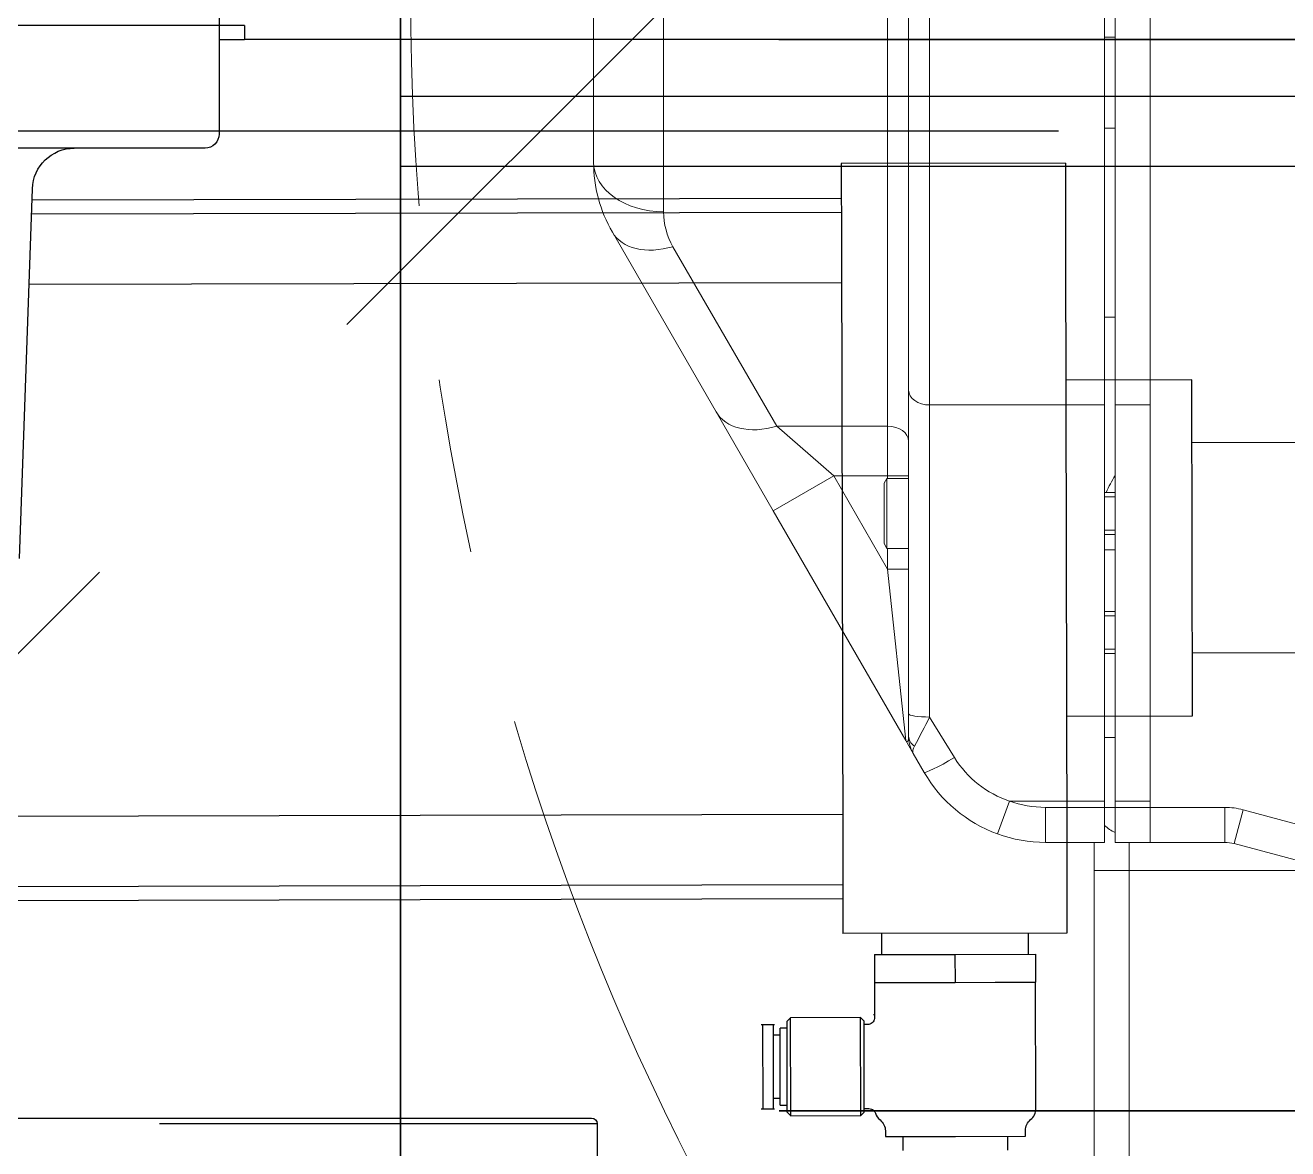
# Model space of a CAD drawing. Header units: millimetres. Extents: x 10462777 to 22643323, y 453826 to 1389191.
# Drawn here: x 11298918.1 to 11299098.4, y 596716.4 to 596876.8 of the extents above; entities that cross this region are included whole.
import ezdxf

# ---------------------------------------------------------------- set-up
doc = ezdxf.new("R2010")
doc.units = ezdxf.units.MM
doc.header["$LTSCALE"] = 200
doc.header["$MEASUREMENT"] = 0
for name, pattern in [('CENTER', [2, 1.25, -0.25, 0.25, -0.25]), ('CENTER2', [1.125, 0.75, -0.125, 0.125, -0.125]), ('DASHED', [3.5, 2, -1.5]), ('PHANTOM', [2.5, 1.25, -0.25, 0.25, -0.25, 0.25, -0.25])]:
    doc.linetypes.add(name, pattern=pattern)
doc.layers.get('0').update_dxf_attribs({"linetype": 'CONTINUOUS'})
for name, color, linetype in [('1', 1, 'CENTER'), ('2', 2, 'CONTINUOUS'), ('205', 4, 'CONTINUOUS'), ('DV1_DEFAULT', 7, 'CONTINUOUS')]:
    doc.layers.add(name, color=color, linetype=linetype)
doc.layers.add('LAYOUT', color=8, linetype='CONTINUOUS', lineweight=25)
doc.layers.add('TOP$23', color=7, linetype='CONTINUOUS', true_color=0xffffff)

# ---------------------------------------------------------------- blocks, each defined once
blk = doc.blocks.new('r710ic')
at = {"layer": 'DV1_DEFAULT', "color": 7, "linetype": 'Continuous', "lineweight": 0}
for p, q in [((272017.53, 104574.13), (272076.72, 104574.13)), ((271981.87, 104556.64), (272007.53, 104571.45)), ((272069.65, 104564.13), (272010.45, 104564.13)), ((272005.45, 104562.79), (271979.8, 104547.98)), ((271967.73, 104548.47), (271981.87, 104556.64)), ((271934.92, 104529.53), (271967.73, 104548.47)), ((271967.73, 104548.47), (271972.73, 104539.81)), ((271979.8, 104547.98), (271972.73, 104539.81)), ((271979.8, 104547.98), (271979.8, 104532.13)), ((271972.73, 104539.81), (271959.42, 104532.13)), ((271972.73, 104532.13), (271972.73, 104539.81)), ((271934.92, 104529.53), (271959.42, 104532.13)), ((271959.42, 104532.13), (271962.37, 104532.13)), ((271959.42, 104532.13), (271959.42, 104529.13)), ((271963.06, 104532.63), (271962.37, 104532.23)), ((271972.37, 104532.23), (271962.37, 104532.23)), ((271962.37, 104532.23), (271962.37, 104529.13)), ((271963.06, 104532.63), (271971.68, 104532.63)), ((271972.37, 104532.23), (271971.68, 104532.63)), ((271972.37, 104529.13), (271972.37, 104532.23)), ((271972.37, 104532.13), (271972.73, 104532.13)), ((271972.73, 104532.13), (271979.8, 104532.13)), ((271972.73, 104532.13), (271972.73, 104529.13)), ((271979.8, 104532.13), (272058.38, 104532.13)), ((271933.06, 104528.46), (271934.92, 104529.53)), ((271930.37, 104526.9), (271933.06, 104528.46)), ((271935.56, 104529.13), (271938.73, 104529.13)), ((271938.73, 104529.13), (271984.97, 104529.13)), ((271984.97, 104529.13), (272069.57, 104529.13)), ((271938.28, 104526.13), (271932.48, 104522.57)), ((271982.85, 104526.13), (271938.28, 104526.13)), ((272067.45, 104526.13), (271982.85, 104526.13)), ((271982.85, 104526.13), (271982.85, 104501.13)), ((271926.28, 104514.73), (271921.58, 104516.44)), ((271926.28, 104501.13), (271926.28, 104514.73)), ((271925.37, 104509.58), (271920.37, 104509.58)), ((271920.37, 104501.13), (271920.37, 104509.58)), ((271925.37, 104509.58), (271925.37, 104501.13)), ((271865.44, 104502.63), (271916.37, 104502.63)), ((271916.37, 104497.63), (271916.37, 104502.63)), ((271916.37, 104502.63), (271920.37, 104502.63)), ((271925.37, 104501.13), (271920.37, 104501.13)), ((271925.37, 104501.13), (271925.37, 104499.63)), ((271925.37, 104501.13), (271926.28, 104501.13)), ((271982.85, 104501.13), (271926.28, 104501.13)), ((271935.37, 104499.63), (271935.37, 104501.13)), ((271947.37, 104501.13), (271947.37, 104499.63)), ((271947.98, 104499.63), (271947.98, 104501.13)), ((271952.75, 104499.63), (271952.75, 104501.13)), ((271953.37, 104499.63), (271953.37, 104501.13)), ((271962.15, 104499.63), (271962.15, 104501.13)), ((271964.37, 104501.13), (271964.37, 104499.63)), ((271964.98, 104499.63), (271964.98, 104501.13)), ((271969.75, 104499.63), (271969.75, 104501.13)), ((271970.37, 104499.63), (271970.37, 104501.13)), ((271982.85, 104501.13), (272103.33, 104501.13)), ((271995.37, 104499.63), (271995.37, 104501.13)), ((272022.37, 104499.63), (272022.37, 104501.13)), ((272035.37, 104501.13), (272035.37, 104499.63)), ((271920.37, 104494.63), (271920.37, 104499.63)), ((271920.37, 104499.63), (271925.37, 104499.63)), ((271925.37, 104499.63), (271925.37, 104494.63)), ((271925.37, 104499.63), (271926.28, 104499.63)), ((271926.28, 104494.63), (271926.28, 104499.63)), ((271926.28, 104499.63), (271982.85, 104499.63)), ((271982.85, 104499.63), (271982.85, 104494.63)), ((272103.33, 104499.63), (271982.85, 104499.63)), ((271916.37, 104497.63), (271865.44, 104497.63)), ((271916.37, 104497.63), (271920.37, 104497.63)), ((271916.37, 104468.7), (271916.37, 104497.63)), ((271920.37, 104483.95), (271920.37, 104494.63)), ((271920.37, 104494.63), (271925.37, 104494.63)), ((271925.37, 104494.63), (271920.37, 104494.63)), ((271925.37, 104494.63), (271926.28, 104494.63)), ((271925.37, 104494.63), (271925.37, 104483.95)), ((271925.37, 104494.63), (271926.28, 104494.63)), ((271982.85, 104494.63), (271926.28, 104494.63)), ((271982.85, 104494.63), (272103.33, 104494.63)), ((271916.93, 104470.44), (271920.2, 104482.65)), ((271925.03, 104481.36), (271920.2, 104482.65)), ((271925.37, 104483.95), (271920.37, 104483.95)), ((271925.03, 104481.36), (271921.76, 104469.15))]:
    blk.add_line(p, q, dxfattribs=at)
at = {"layer": 'DV1_DEFAULT', "color": 3, "linetype": 'CENTER2', "lineweight": 0}
blk.add_circle((272041.37, 104232.63), 367.64, dxfattribs=at)
at = {"layer": 'DV1_DEFAULT', "color": 7, "linetype": 'Continuous', "lineweight": 0}
for centre, radius, start, end in [((272017.53, 104554.13), 20, 90, 120), ((272010.45, 104554.13), 10, 90, 120), ((271935.57, 104524.12), 5.01, 90.0379, 119.9621), ((271975.08, 104601.49), 83.86, 240.7721, 243.9719), ((271940.37, 104509.58), 20, 120, 159.9444), ((271940.29, 104510.02), 14.79, 121.9035, 161.4424), ((271940.37, 104509.58), 20, 159.9444, 180), ((271940.37, 104509.58), 15, 159.9444, 180), ((271926.37, 104497.63), 5, 135.573, 156.4218), ((271915.37, 104483.95), 5, 345, 0), ((271915.37, 104483.95), 10, 345, 0)]:
    blk.add_arc(centre, radius, start, end, dxfattribs=at)
for centre, major_axis, ratio, start_param, end_param in [((272017.53, 104564.13), (0, 10), 0.707107, 0, 1.570796), ((272012.53, 104562.79), (-5, 8.66), 0.654654, 0, 1.209429), ((271986.87, 104547.98), (-5, 8.66), 0.654654, 0, 1.209429), ((271977.68, 104532.13), (0, 3), 0.707107, 3.141593, 4.712389), ((271935.56, 104526.13), (0, 3), 0.693222, 0, 0.761413), ((271938.73, 104526.13), (0, 3), 0.150008, 0, 1.570796), ((271984.97, 104526.13), (0, 3), 0.707107, 0, 1.570796), ((271932.87, 104522.57), (2.5, -4.33), 0.067197, 3.141593, 4.673612), ((271962.15, 104487.63), (-17.68, 0), 0.848528, 4.068888, 4.229196)]:
    blk.add_ellipse(centre, major_axis=major_axis, ratio=ratio, start_param=start_param, end_param=end_param, dxfattribs=at)
blk.add_open_spline([(271934.92, 104529.53), (271934.9, 104529.52), (271934.88, 104529.5), (271934.85, 104529.48), (271934.83, 104529.47), (271934.8, 104529.43), (271934.78, 104529.4), (271934.77, 104529.33), (271934.8, 104529.28), (271934.97, 104529.17), (271935.22, 104529.13), (271935.56, 104529.13)], degree=3, knots=[0, 0, 0, 0, 0.0625, 0.0625, 0.125, 0.125, 0.25, 0.25, 0.5, 0.5, 1, 1, 1, 1], dxfattribs=at)
blk.add_open_spline([(271934.13, 104528.3), (271933.69, 104528.56), (271933.32, 104528.61), (271933.06, 104528.46)], degree=3, dxfattribs=at)
at = {"layer": 'LAYOUT', "color": 3}
blk.add_circle((272041.37, 104232.63), 2050.12, dxfattribs=at)
blk = doc.blocks.new('A$C7DA30AB0')
at = {"layer": 'LAYOUT', "color": 6, "linetype": 'PHANTOM'}
blk.add_circle((3030.45, 3025.99, 0), 2693.02, dxfattribs=at)

msp = doc.modelspace()

# ---------------------------------------------------------------- linework, layer by layer
at = {"layer": '1', "color": 124, "linetype": 'Continuous'}
for p, q in [((11298732.33515, 596720.71765, 0), (11298998.97868, 596720.71765, 0)), ((11298999.77869, 596719.91764, 0), (11298937.2778, 596719.91764, 0)), ((11298999.77869, 596719.91764, 0), (11298999.77869, 596711.76752, 0))]:
    msp.add_line(p, q, dxfattribs=at)
at = {"layer": '1', "color": 124, "linetype": 'Continuous', "extrusion": (0, 0, -1)}
msp.add_arc((-11298998.97868, 596719.91764, 0), 0.80001, 90, 180, dxfattribs=at)
at = {"layer": '2', "color": 172, "linetype": 'Continuous'}
for q in [(11299193.86761, 596721.76767, 0), (11299137.69449, 596721.76767, 0)]:
    msp.add_line((11299025.77906, 596721.76767, 0), q, dxfattribs=at)
at = {"layer": '2', "color": 95, "linetype": 'Continuous'}
for p, q in [((11299025.77906, 596721.76767, 0), (11299055.77948, 596721.76767, 0)), ((11299028.58987, 596721.76767, 0), (11299025.77906, 596721.76767, 0)), ((11299129.61725, 596721.76767, 0), (11299028.58987, 596721.76767, 0)), ((11299055.77948, 596721.76767, 0), (11299174.75523, 596721.76767, 0))]:
    msp.add_line(p, q, dxfattribs=at)
at = {"layer": '205', "color": 252, "linetype": 'Continuous'}
for p, q in [((11298945.77792, 596894.77012, 0), (11298945.77792, 596876.76987, 0)), ((11298945.77792, 596876.76987, 0), (11298825.77622, 596876.76987, 0)), ((11298943.77789, 596876.76987, 0), (11298904.77734, 596876.76987, 0)), ((11298945.77792, 596876.76987, 0), (11298945.77792, 596861.26965, 0)), ((11298949.40657, 596876.76987, 0), (11298945.77794, 596876.76987, 0)), ((11298949.40657, 596876.76987, 0), (11298949.40657, 596874.76984, 0)), ((11298945.77686, 596874.76984, 0), (11298949.40657, 596874.76984, 0)), ((11299105.72392, 596874.76984, 0), (11298949.40657, 596874.76984, 0)), ((11299025.72279, 596874.76984, 0), (11299155.78043, 596874.76984, 0)), ((11298930.77771, 596859.26962, 0), (11298904.50939, 596859.26962, 0)), ((11298943.77789, 596859.26962, 0), (11298930.77771, 596859.26962, 0)), ((11299066.66364, 596857.14991, 0), (11299034.66325, 596857.08265, 0)), ((11299034.66325, 596857.08265, 0), (11299034.68847, 596845.08251, 0)), ((11299066.66364, 596857.14991, 0), (11299066.68886, 596845.14977, 0)), ((11298917.25833, 596800.66945, 0), (11298919.10248, 596853.47893, 0)), ((11299034.67376, 596852.08259, 0), (11298919.04372, 596851.83955, 0)), ((11299034.67796, 596850.08257, 0), (11298918.97342, 596849.83937, 0)), ((11299034.68847, 596845.08251, 0), (11299034.86924, 596759.08147, 0)), ((11299066.68886, 596845.14977, 0), (11299066.86962, 596759.14874, 0)), ((11298918.62194, 596839.83846, 0), (11299034.69898, 596840.08245, 0)), ((11299084.72901, 596826.18737, 0), (11299066.7288, 596826.14954, 0)), ((11299084.8299, 596778.1868, 0), (11299084.72901, 596826.18737, 0)), ((11299107.7482, 596817.23561, 0), (11299084.74793, 596817.18727, 0)), ((11299084.81099, 596787.18691, 0), (11299107.81126, 596787.23525, 0)), ((11299066.82969, 596778.14896, 0), (11299084.8299, 596778.1868, 0)), ((11299034.85873, 596764.08153, 0), (11298908.35621, 596763.81564, 0)), ((11299034.86924, 596759.08147, 0), (11299034.89446, 596747.08133, 0)), ((11299066.86962, 596759.14874, 0), (11299066.89485, 596747.14859, 0)), ((11298908.37723, 596753.81552, 0), (11299034.87975, 596754.08141, 0)), ((11298908.38144, 596751.81549, 0), (11299034.88395, 596752.08139, 0)), ((11299066.89485, 596747.14859, 0), (11299034.89446, 596747.08133, 0)), ((11299040.39453, 596747.09289, 0), (11299040.40084, 596744.09286, 0)), ((11299061.40109, 596744.137, 0), (11299061.39478, 596747.13703, 0)), ((11299039.39794, 596744.09075, 0), (11299050.89518, 596744.11491, 0)), ((11299039.39794, 596744.09075, 0), (11299039.40634, 596740.0907, 0)), ((11299050.89518, 596744.11491, 0), (11299062.39821, 596744.13909, 0)), ((11299050.89518, 596744.11491, 0), (11299050.90359, 596740.11487, 0)), ((11299062.39821, 596744.13909, 0), (11299062.40399, 596744.1391, 0)), ((11299062.39821, 596744.13909, 0), (11299062.40662, 596740.13904, 0)), ((11299062.40399, 596744.1391, 0), (11299062.4124, 596740.13906, 0)), ((11299039.40634, 596740.0907, 0), (11299045.15497, 596740.10278, 0)), ((11299039.40923, 596740.09071, 0), (11299039.41974, 596735.09065, 0)), ((11299045.15497, 596740.10278, 0), (11299050.90359, 596740.11487, 0)), ((11299050.90359, 596740.11487, 0), (11299056.6551, 596740.12695, 0)), ((11299056.6551, 596740.12695, 0), (11299062.40662, 596740.13904, 0)), ((11299062.40662, 596740.13904, 0), (11299062.40951, 596740.13905, 0)), ((11299062.40951, 596740.13905, 0), (11299062.4124, 596740.13906, 0)), ((11299062.44748, 596722.07532, 0), (11299062.40951, 596740.13905, 0)), ((11299027.4196, 596735.06542, 0), (11299026.92064, 596734.56436, 0)), ((11299037.41972, 596735.08644, 0), (11299027.4196, 596735.06542, 0)), ((11299027.44902, 596721.06525, 0), (11299027.4196, 596735.06542, 0)), ((11299037.92077, 596734.58749, 0), (11299037.41972, 596735.08644, 0)), ((11299037.44914, 596721.08627, 0), (11299037.41972, 596735.08644, 0)), ((11299039.44214, 596735.04733, 0), (11299039.41974, 596735.09065, 0)), ((11299025.13755, 596734.06061, 0), (11299023.231, 596734.0566, 0)), ((11299023.42165, 596734.05695, 0), (11299023.44687, 596722.05712, 0)), ((11299024.92167, 596734.0601, 0), (11299024.94689, 596722.06027, 0)), ((11299026.92274, 596733.56435, 0), (11299025.92273, 596733.56225, 0)), ((11299025.94585, 596722.56212, 0), (11299025.92273, 596733.56225, 0)), ((11299026.94797, 596721.56421, 0), (11299026.92064, 596734.56436, 0)), ((11299037.9481, 596721.58733, 0), (11299037.92077, 596734.58749, 0)), ((11299038.42183, 596734.08853, 0), (11299037.92182, 596734.08748, 0)), ((11299025.92483, 596732.56224, 0), (11299024.92482, 596732.56014, 0)), ((11299024.94374, 596723.56003, 0), (11299025.94375, 596723.56213, 0)), ((11299025.94585, 596722.56212, 0), (11299026.94587, 596722.56422, 0)), ((11299023.231, 596722.0564, 0), (11299025.13755, 596722.06041, 0)), ((11299026.94797, 596721.56421, 0), (11299027.44902, 596721.06525, 0)), ((11299027.44902, 596721.06525, 0), (11299037.44914, 596721.08627, 0)), ((11299037.44914, 596721.08627, 0), (11299037.9481, 596721.58733, 0)), ((11299037.94705, 596722.08734, 0), (11299038.60791, 596722.08873, 0)), ((11299040.95378, 596718.9076, 0), (11299040.95549, 596718.09359, 0)), ((11299060.95573, 596718.13563, 0), (11299060.95402, 596718.94964, 0)), ((11299040.95549, 596718.09359, 0), (11299050.95561, 596718.11461, 0)), ((11299043.45552, 596718.09885, 0), (11299043.45973, 596716.09882, 0)), ((11299050.95561, 596718.11461, 0), (11299060.95573, 596718.13563, 0)), ((11299058.45991, 596716.13035, 0), (11299058.4557, 596718.13038, 0))]:
    msp.add_line(p, q, dxfattribs=at)
at = {"layer": '205', "color": 252, "linetype": 'Continuous', "extrusion": (0, 0, -1)}
for centre, radius, start, end in [((-11298943.77789, 596861.26965, 0), 2.00003, 180, 270), ((-11298925.09891, 596853.26953, 0), 6.00009, 2, 90), ((-11299038.95376, 596718.90339, 0), 2.00003, 128.5617574, 179.8795698), ((-11299062.95404, 596718.95384, 0), 2.00003, 359.8795698, 51.1973825)]:
    msp.add_arc(centre, radius, start, end, dxfattribs=at)
at = {"layer": '205', "color": 252, "linetype": 'Continuous'}
for centre, start, end in [((11299041.44722, 596722.03118, 0), 197.6400093, 231.4382426), ((11299060.44745, 596722.07112, 0), 308.8026175, 0.1204302)]:
    msp.add_arc(centre, 2.00003, start, end, dxfattribs=at)
for points, knots in [([(11299039.29686, 596735.56912, 0), (11299039.29688, 596735.56908, 0), (11299039.29733, 596735.56825, 0), (11299039.29998, 596735.56347, 0), (11299039.30647, 596735.55126, 0), (11299039.31664, 596735.53152, 0), (11299039.33804, 596735.48689, 0), (11299039.39474, 596735.34561, 0), (11299039.43814, 596735.09904, 0), (11299039.38623, 596734.76204, 0), (11299039.21909, 596734.44948, 0), (11299038.93641, 596734.2066, 0), (11299038.64866, 596734.09359, 0), (11299038.47263, 596734.09435, 0), (11299038.42198, 596734.09889, 0)], [0, 0, 0, 0, 0.039770614, 0.063268708, 0.07236073, 0.080606873, 0.100057939, 0.139027343, 0.289052162, 0.432507707, 0.596293161, 0.759372606, 0.932209606, 1, 1, 1, 1]), ([(11299038.54663, 596722.07844, 0), (11299038.56732, 596722.083, 0), (11299038.70652, 596722.10733, 0), (11299038.96488, 596722.03591, 0), (11299039.24889, 596721.8722, 0), (11299039.43154, 596721.65518, 0), (11299039.51918, 596721.50484, 0), (11299039.53909, 596721.42807, 0), (11299039.53971, 596721.42559, 0)], [0, 0, 0, 0, 0.049309253, 0.332894328, 0.599096462, 0.813290902, 0.993997587, 1, 1, 1, 1])]:
    msp.add_open_spline(points, degree=3, knots=knots, dxfattribs=at)
at = {"layer": 'TOP$23', "linetype": 'DASHED'}
for p, q in [((11298971.66913, 597181.71124), (11298971.66913, 596841.71124)), ((11298971.66913, 596841.71437), (11298971.66913, 597011.71124)), ((11298971.66913, 596866.71124), (11299715.66913, 596866.71124)), ((11298971.66913, 596856.71124), (11299715.66913, 596856.71124))]:
    msp.add_line(p, q, dxfattribs=at)
at = {"layer": 'TOP$23', "linetype": 'PHANTOM'}
msp.add_line((11299140.81127, 597010.85338), (11298747.527, 596617.56911), dxfattribs=at)
at = {"layer": 'TOP$23', "linetype": 'CENTER'}
msp.add_line((11299865.66913, 596861.71124), (11298821.66913, 596861.71124), dxfattribs=at)
at = {"layer": 'TOP$23', "linetype": 'Continuous'}
for p, q in [((11298971.66913, 596711.71124), (11298971.66913, 596841.71437)), ((11298971.66913, 596841.71124), (11298971.66913, 594581.71124))]:
    msp.add_line(p, q, dxfattribs=at)

# ---------------------------------------------------------------- block references
at = {"ltscale": 10, "rotation": 180}
msp.add_blockref('A$C7DA30AB0', (11304764.24811, 600747.76955, 0), dxfattribs=at)
at = {"layer": 'LAYOUT', "color": 2, "rotation": 89.99999999999999}
msp.add_blockref('r710ic', (11403573.40786, 324839.74027, 0), dxfattribs=at)

doc.saveas('drawing.dxf')
